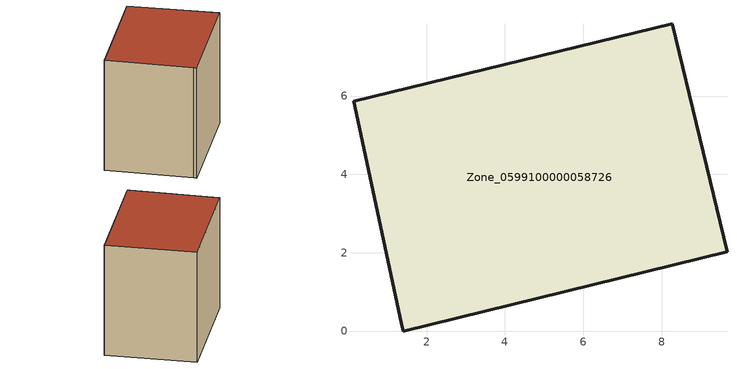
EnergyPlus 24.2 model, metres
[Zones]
Zone_0599100000058726
 floor ground (C_G): 9.67,2.02 1.4,0 1.35,0.21 0.14,5.86 8.27,7.84 z0
 wall outside (C_F): 9.67,2.02 8.27,7.84 0.14,5.86 1.35,0.21 1.4,0 9.67,2.02 z0:7.68
 roof outside (C_R): 1.4,0 9.67,2.02 8.27,7.84 0.14,5.86 1.35,0.21 z7.68
[BUILDING]
Pand.0599100000058726: North Axis=0; Terrain=City; Loads Convergence Tolerance Value=0.04; Temperature Convergence Tolerance Value=0.4; Solar Distribution=FullExterior; Maximum Number of Warmup Days=25; Minimum Number of Warmup Days=1
[Site:Location]
Rotterdam.The.Hague.AP_ZH_NLD Design_Conditions: Latitude=51.96; Longitude=4.45; Time Zone=1; Elevation=-4.5
[SITE:GROUNDTEMPERATURE:BUILDINGSURFACE]
18, 18, 18, 18, 18, 18, 18, 18, 18, 18, 18, 18
[MATERIAL] Thermal Absorptance=0.9; Solar Absorptance=0.7; Visible Absorptance=0.7
Name | Roughness | Thickness | Conductivity | Density | Specific Heat
G.TI.1965-1974 | MediumSmooth | 0.15 | 0.882353 | 540 | 1210
F.TI.1965-1974 | Rough | 0.3 | 0.697674 | 1920 | 840
R.TI.1965-1974 | MediumRough | 0.2 | 0.232558 | 1500 | 1000
[CONSTRUCTION]
C_G: G.TI.1965-1974
C_F: F.TI.1965-1974
C_R: R.TI.1965-1974
[ZONE]
Zone_0599100000058726: Type=1; Multiplier=1; Ceiling Height=Autocalculate; Volume=Autocalculate; Floor Area=autocalculate; Part of Total Floor Area=Yes
[ZONEINFILTRATION:DESIGNFLOWRATE]
Infil_Zone_0599100000058726: Zone or ZoneList or Space or SpaceList=Zone_0599100000058726; Schedule=AlwaysOn; Design Flow Rate Calculation Method=Flow/Area; Flow Rate per Floor Area=0.003; Constant Term Coefficient=1; Temperature Term Coefficient=0; Velocity Term Coefficient=0; Velocity Squared Term Coefficient=0
[HVACTEMPLATE:ZONE:IDEALLOADSAIRSYSTEM]
Zone_0599100000058726: Maximum Heating Supply Air Temperature=50; Minimum Cooling Supply Air Temperature=13; Maximum Heating Supply Air Humidity Ratio=0.0156; Minimum Cooling Supply Air Humidity Ratio=0.0077; Heating Limit=NoLimit; Cooling Limit=NoLimit; Dehumidification Control Type=ConstantSensibleHeatRatio; Cooling Sensible Heat Ratio=0.7; Dehumidification Setpoint=60; Humidification Control Type=None; Humidification Setpoint=30; Outdoor Air Method=None; Outdoor Air Flow Rate per Person=0.00944; Outdoor Air Flow Rate per Zone Floor Area=0; Outdoor Air Flow Rate per Zone=0; Demand Controlled Ventilation Type=None; Outdoor Air Economizer Type=NoEconomizer; Heat Recovery Type=None; Sensible Heat Recovery Effectiveness=0.7; Latent Heat Recovery Effectiveness=0.65
[ZONECONTROL:THERMOSTAT]
ThermostatControl_Zone_0599100000058726: Zone or ZoneList=Zone_0599100000058726; Control Type Schedule=DualSetpointControlType; Control 1=Thermostat_Zone_0599100000058726; Temperature Difference Between Cutout And Setpoint=0
[THERMOSTATSETPOINT:DUALSETPOINT]
Thermostat_Zone_0599100000058726: Heating Setpoint Temperature Schedule=HeatingSetpoint_Zone_0599100000058726; Cooling Setpoint Temperature Schedule=CoolingSetpoint_Zone_0599100000058726
[SCHEDULE:COMPACT]
HeatingSetpoint_Zone_0599100000058726: Through: 12/31, For: AllDays, Until: 24:00, 21
CoolingSetpoint_Zone_0599100000058726: Through: 12/31, For: AllDays, Until: 24:00, 24
DualSetpointControlType: Through: 12/31, For: AllDays, Until: 24:00, 4
AlwaysOn: Through: 12/31, For: AllDays, Until: 24:00, 1
